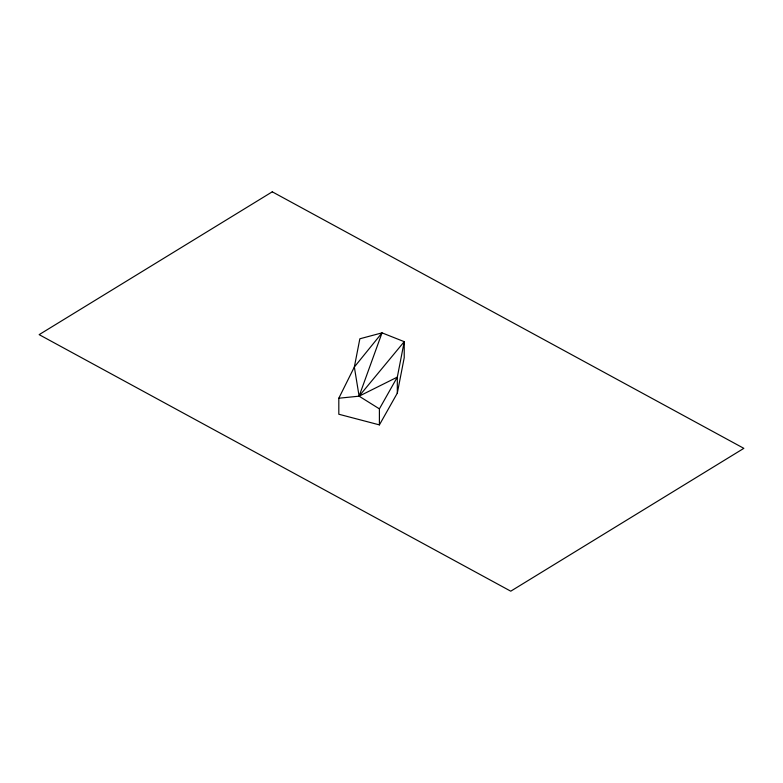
<?xml version="1.0" encoding="UTF-8"?>
<svg xmlns="http://www.w3.org/2000/svg" width="783" height="783" viewBox="0 0 783 783"><rect width="100%" height="100%" fill="white"/><g stroke="black" fill="none" stroke-linecap="round" stroke-linejoin="round"><path stroke-width="1.17" d="M397.314 393.135L404.224 357.684L404.224 341.662L382.035 332.863L359.847 338.785L354.347 367.021L338.814 398.224L338.814 414.236L379.403 424.885L397.314 393.135L397.314 377.122L404.224 341.662L359.103 396.178L338.814 398.224M379.403 408.863L397.314 377.122L359.103 396.178L354.347 367.021L382.035 332.863L359.103 396.178L379.403 408.863L379.403 424.885M272.269 191.815L39.15 334.644L510.751 591.185L743.85 448.346L272.269 191.815"/></g></svg>
